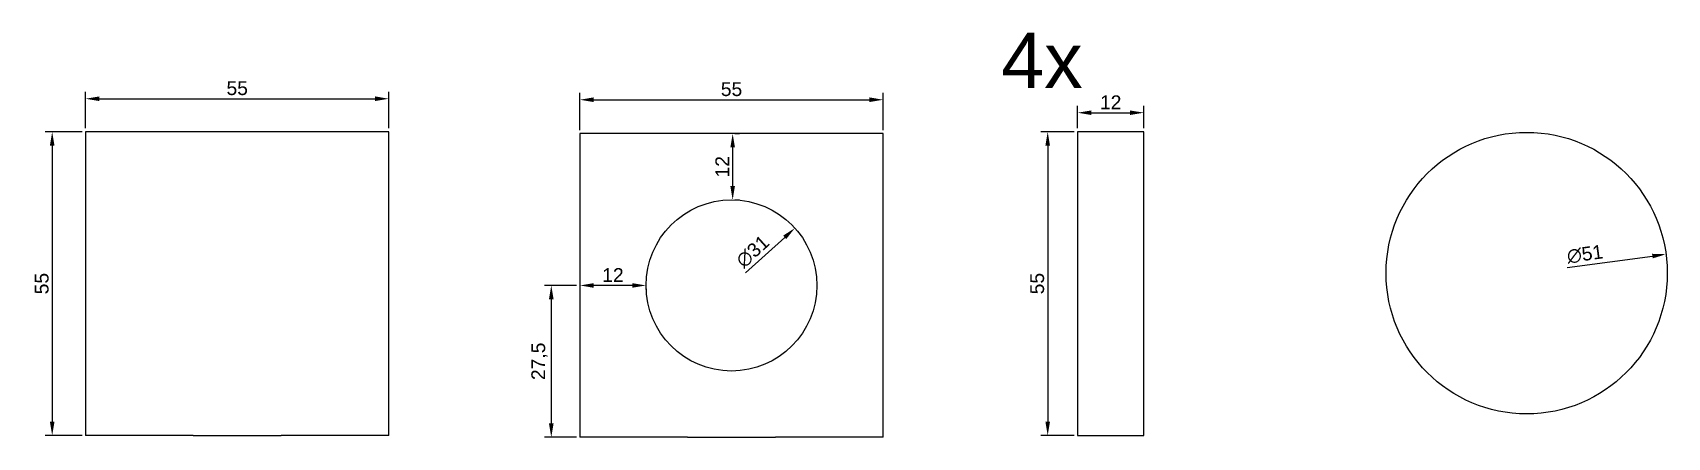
# Model space of a CAD drawing. Header units: millimetres. Extents: x 2482 to 2779, y 1745 to 1818.
import ezdxf

# ---------------------------------------------------------------- set-up
doc = ezdxf.new("R2010")
doc.units = ezdxf.units.MM
doc.styles.get("Standard").update_dxf_attribs({"font": 'arial.ttf'})
doc.dimstyles.new('ISO-25', dxfattribs={"dimtxt": 2.5, "dimasz": 2.5, "dimexe": 1.25, "dimexo": 0.625, "dimtad": 1, "dimtxsty": 'Standard', "dimcen": 2.5, "dimadec": 0, "dimazin": 0, "dimtfac": 1, "dimtmove": 0, "dimatfit": 3, "dimfxl": 1, "dimarcsym": 0})

# ---------------------------------------------------------------- blocks, each defined once
blk = doc.blocks.new('*D3')
at = {"color": 0, "lineweight": -2, "transparency": 16777216}
for p, q in [((2491.67, 1800.84), (2491.67, 1807.45)), ((2494.17, 1806.2), (2544.17, 1806.2)), ((2546.67, 1800.84), (2546.67, 1807.45))]:
    blk.add_line(p, q, dxfattribs=at)
at = {"color": 0, "transparency": 16777216}
for points in [[(2494.17, 1806.62), (2494.17, 1805.78), (2491.67, 1806.2)], [(2544.17, 1806.62), (2544.17, 1805.78), (2546.67, 1806.2)]]:
    blk.add_solid(points, dxfattribs=at)
at = {"layer": 'Defpoints', "color": 0, "transparency": 16777216}
for p in [(2546.67, 1806.2), (2491.67, 1800.21), (2546.67, 1800.21)]:
    blk.add_point(p, dxfattribs=at)
at = {"color": 0, "transparency": 16777216, "insert": (2519.17, 1808.1), "char_height": 2.5, "attachment_point": 5}
blk.add_mtext('55', dxfattribs=at)
blk = doc.blocks.new('*D7')
at = {"color": 0, "lineweight": -2, "transparency": 16777216}
for p, q in [((2491.04, 1800.21), (2484.37, 1800.21)), ((2485.62, 1797.71), (2485.62, 1747.71)), ((2491.04, 1745.21), (2484.37, 1745.21))]:
    blk.add_line(p, q, dxfattribs=at)
at = {"color": 0, "transparency": 16777216}
for points in [[(2485.2, 1797.71), (2486.03, 1797.71), (2485.62, 1800.21)], [(2485.2, 1747.71), (2486.03, 1747.71), (2485.62, 1745.21)]]:
    blk.add_solid(points, dxfattribs=at)
at = {"layer": 'Defpoints', "color": 0, "transparency": 16777216}
for p in [(2491.67, 1800.21), (2485.62, 1745.21), (2491.67, 1745.21)]:
    blk.add_point(p, dxfattribs=at)
at = {"color": 0, "transparency": 16777216, "insert": (2483.72, 1772.71), "char_height": 2.5, "attachment_point": 5, "rotation": 90}
blk.add_mtext('55', dxfattribs=at)
blk = doc.blocks.new('*D8')
at = {"color": 0, "lineweight": -2, "transparency": 16777216}
for p, q in [((2581.32, 1800.5), (2581.32, 1807.27)), ((2583.82, 1806.02), (2633.82, 1806.02)), ((2636.32, 1800.5), (2636.32, 1807.27))]:
    blk.add_line(p, q, dxfattribs=at)
at = {"color": 0, "transparency": 16777216}
for points in [[(2583.82, 1806.44), (2583.82, 1805.6), (2581.32, 1806.02)], [(2633.82, 1806.44), (2633.82, 1805.6), (2636.32, 1806.02)]]:
    blk.add_solid(points, dxfattribs=at)
at = {"layer": 'Defpoints', "color": 0, "transparency": 16777216}
for p in [(2636.32, 1806.02), (2581.32, 1799.88), (2636.32, 1799.88)]:
    blk.add_point(p, dxfattribs=at)
at = {"color": 0, "transparency": 16777216, "insert": (2608.82, 1807.92), "char_height": 2.5, "attachment_point": 5}
blk.add_mtext('55', dxfattribs=at)
blk = doc.blocks.new('*D10')
at = {"color": 0, "lineweight": -2, "transparency": 16777216}
for p, q in [((2581.32, 1771.75), (2581.32, 1771.13)), ((2590.82, 1772.38), (2583.82, 1772.38)), ((2593.32, 1771.75), (2593.32, 1771.13))]:
    blk.add_line(p, q, dxfattribs=at)
at = {"color": 0, "transparency": 16777216}
for points in [[(2583.82, 1772.79), (2583.82, 1771.96), (2581.32, 1772.38)], [(2590.82, 1772.79), (2590.82, 1771.96), (2593.32, 1772.38)]]:
    blk.add_solid(points, dxfattribs=at)
at = {"layer": 'Defpoints', "color": 0, "transparency": 16777216}
for p in [(2581.32, 1772.38), (2581.32, 1772.38), (2593.32, 1772.38)]:
    blk.add_point(p, dxfattribs=at)
at = {"color": 0, "transparency": 16777216, "insert": (2587.32, 1774.26), "char_height": 2.5, "attachment_point": 5}
blk.add_mtext('12', dxfattribs=at)
blk = doc.blocks.new('*D11')
at = {"color": 0, "lineweight": -2, "transparency": 16777216}
for p, q in [((2609.44, 1799.88), (2610.28, 1799.88)), ((2609.03, 1790.38), (2609.03, 1797.38)), ((2609.44, 1787.88), (2610.28, 1787.88))]:
    blk.add_line(p, q, dxfattribs=at)
at = {"color": 0, "transparency": 16777216}
for points in [[(2608.61, 1797.38), (2609.44, 1797.38), (2609.03, 1799.88)], [(2608.61, 1790.38), (2609.44, 1790.38), (2609.03, 1787.88)]]:
    blk.add_solid(points, dxfattribs=at)
at = {"layer": 'Defpoints', "color": 0, "transparency": 16777216}
for p in [(2608.82, 1799.88), (2609.03, 1799.88), (2608.82, 1787.88)]:
    blk.add_point(p, dxfattribs=at)
at = {"color": 0, "transparency": 16777216, "insert": (2607.15, 1793.88), "char_height": 2.5, "attachment_point": 5, "rotation": 90}
blk.add_mtext('12', dxfattribs=at)
blk = doc.blocks.new('*D13')
at = {"color": 0, "lineweight": -2, "transparency": 16777216}
blk.add_line((2611.36, 1774.68), (2618.46, 1781.09), dxfattribs=at)
at = {"color": 0, "transparency": 16777216}
blk.add_solid([(2618.18, 1781.4), (2618.74, 1780.78), (2620.32, 1782.77)], dxfattribs=at)
at = {"layer": 'Defpoints', "color": 0, "transparency": 16777216}
for p in [(2620.32, 1782.77), (2597.32, 1761.99)]:
    blk.add_point(p, dxfattribs=at)
at = {"color": 0, "transparency": 16777216, "insert": (2612.67, 1778.51), "char_height": 2.5, "attachment_point": 5, "rotation": 42.1008}
blk.add_mtext('∅31', dxfattribs=at)
blk = doc.blocks.new('*D14')
at = {"color": 0, "lineweight": -2, "transparency": 16777216}
for p, q in [((2580.69, 1772.38), (2574.88, 1772.38)), ((2576.13, 1769.88), (2576.13, 1747.38)), ((2580.69, 1744.88), (2574.88, 1744.88))]:
    blk.add_line(p, q, dxfattribs=at)
at = {"color": 0, "transparency": 16777216}
for points in [[(2575.71, 1769.88), (2576.55, 1769.88), (2576.13, 1772.38)], [(2575.71, 1747.38), (2576.55, 1747.38), (2576.13, 1744.88)]]:
    blk.add_solid(points, dxfattribs=at)
at = {"layer": 'Defpoints', "color": 0, "transparency": 16777216}
for p in [(2581.32, 1772.38), (2576.13, 1744.88), (2581.32, 1744.88)]:
    blk.add_point(p, dxfattribs=at)
at = {"color": 0, "transparency": 16777216, "insert": (2574, 1758.63), "char_height": 2.5, "attachment_point": 5, "rotation": 90}
blk.add_mtext('27,5', dxfattribs=at)
blk = doc.blocks.new('*D15')
at = {"color": 0, "lineweight": -2, "transparency": 16777216}
for p, q in [((2671.59, 1800.84), (2671.59, 1804.92)), ((2674.09, 1803.67), (2681.09, 1803.67)), ((2683.59, 1800.84), (2683.59, 1804.92))]:
    blk.add_line(p, q, dxfattribs=at)
at = {"color": 0, "transparency": 16777216}
for points in [[(2674.09, 1804.08), (2674.09, 1803.25), (2671.59, 1803.67)], [(2681.09, 1804.08), (2681.09, 1803.25), (2683.59, 1803.67)]]:
    blk.add_solid(points, dxfattribs=at)
at = {"layer": 'Defpoints', "color": 0, "transparency": 16777216}
for p in [(2683.59, 1803.67), (2671.59, 1800.21), (2683.59, 1800.21)]:
    blk.add_point(p, dxfattribs=at)
at = {"color": 0, "transparency": 16777216, "insert": (2677.59, 1805.55), "char_height": 2.5, "attachment_point": 5}
blk.add_mtext('12', dxfattribs=at)
blk = doc.blocks.new('*D16')
at = {"color": 0, "lineweight": -2, "transparency": 16777216}
for p, q in [((2670.96, 1800.21), (2664.91, 1800.21)), ((2666.16, 1797.71), (2666.16, 1747.71)), ((2670.96, 1745.21), (2664.91, 1745.21))]:
    blk.add_line(p, q, dxfattribs=at)
at = {"color": 0, "transparency": 16777216}
for points in [[(2665.75, 1797.71), (2666.58, 1797.71), (2666.16, 1800.21)], [(2665.75, 1747.71), (2666.58, 1747.71), (2666.16, 1745.21)]]:
    blk.add_solid(points, dxfattribs=at)
at = {"layer": 'Defpoints', "color": 0, "transparency": 16777216}
for p in [(2671.59, 1800.21), (2666.16, 1745.21), (2671.59, 1745.21)]:
    blk.add_point(p, dxfattribs=at)
at = {"color": 0, "transparency": 16777216, "insert": (2664.27, 1772.71), "char_height": 2.5, "attachment_point": 5, "rotation": 90}
blk.add_mtext('55', dxfattribs=at)
blk = doc.blocks.new('*D17')
at = {"color": 0, "lineweight": -2, "transparency": 16777216}
blk.add_line((2760.37, 1775.61), (2775.83, 1777.7), dxfattribs=at)
at = {"color": 0, "transparency": 16777216}
blk.add_solid([(2775.77, 1778.11), (2775.89, 1777.28), (2778.31, 1778.03)], dxfattribs=at)
at = {"layer": 'Defpoints', "color": 0, "transparency": 16777216}
for p in [(2778.31, 1778.03), (2727.77, 1771.2)]:
    blk.add_point(p, dxfattribs=at)
at = {"color": 0, "transparency": 16777216, "insert": (2763.61, 1778.03), "char_height": 2.5, "attachment_point": 5, "rotation": 7.7009}
blk.add_mtext('∅51', dxfattribs=at)

msp = doc.modelspace()

# ---------------------------------------------------------------- linework, layer by layer
at = {"color": 5}
for p, q in [((2491.67, 1800.21), (2491.67, 1745.21)), ((2546.67, 1800.21), (2491.67, 1800.21)), ((2546.67, 1745.21), (2546.67, 1800.21)), ((2581.319, 1799.877), (2581.319, 1744.877)), ((2636.319, 1799.877), (2581.319, 1799.877)), ((2636.319, 1744.877), (2636.319, 1799.877)), ((2671.587, 1800.21), (2671.587, 1745.21)), ((2683.587, 1800.21), (2671.587, 1800.21)), ((2683.587, 1745.21), (2683.587, 1800.21)), ((2511.17, 1745.21), (2491.67, 1745.21)), ((2511.17, 1745.21), (2519.17, 1745.21)), ((2519.17, 1745.21), (2527.17, 1745.21)), ((2546.67, 1745.21), (2527.17, 1745.21)), ((2600.819, 1744.877), (2581.319, 1744.877)), ((2600.819, 1744.877), (2608.819, 1744.877)), ((2608.819, 1744.877), (2616.819, 1744.877)), ((2636.319, 1744.877), (2616.819, 1744.877)), ((2671.587, 1745.21), (2683.587, 1745.21))]:
    msp.add_line(p, q, dxfattribs=at)
for centre, radius in [((2753.038, 1774.613), 25.5), ((2608.819, 1772.377), 15.5)]:
    msp.add_circle(centre, radius, dxfattribs=at)

# ---------------------------------------------------------------- texts
at = {"color": 5, "insert": (2657.751, 1818.156), "char_height": 10, "attachment_point": 1}
msp.add_mtext_dynamic_manual_height_columns('{\\C0;4x}', width=16.23499, gutter_width=12.5, heights=[0], dxfattribs=at)

# ---------------------------------------------------------------- dimensions: what is measured, and where the dimension line sits
dim = msp.add_linear_dim(base=(2546.67, 1806.199), p1=(2491.67, 1800.21), p2=(2546.67, 1800.21), dimstyle='ISO-25')
dim.commit()
dim.dimension.update_dxf_attribs({"geometry": '*D3', "text_midpoint": (2519.17, 1808.096)})
at = {"color": 0}
for base, p1, p2, picture, middle in [((2636.319, 1806.022), (2581.319, 1799.877), (2636.319, 1799.877), '*D8', (2608.819, 1807.918)), ((2683.587, 1803.668), (2671.587, 1800.21), (2683.587, 1800.21), '*D15', (2677.587, 1805.548)), ((2581.319, 1772.377), (2593.319, 1772.377), (2581.319, 1772.377), '*D10', (2587.319, 1774.257))]:
    dim = msp.add_linear_dim(base=base, p1=p1, p2=p2, dimstyle='ISO-25', dxfattribs=at)
    dim.commit()
    dim.dimension.update_dxf_attribs({"geometry": picture, "text_midpoint": middle})
for base, p1, p2, picture, middle in [((2485.617, 1745.21), (2491.67, 1800.21), (2491.67, 1745.21), '*D7', (2483.72, 1772.71)), ((2609.027, 1799.877), (2608.819, 1787.877), (2608.819, 1799.877), '*D11', (2607.146, 1793.877)), ((2666.164, 1745.21), (2671.587, 1800.21), (2671.587, 1745.21), '*D16', (2664.267, 1772.71)), ((2576.131, 1744.877), (2581.319, 1772.377), (2581.319, 1744.877), '*D14', (2574.003, 1758.627))]:
    dim = msp.add_linear_dim(base=base, p1=p1, p2=p2, angle=90, dimstyle='ISO-25', dxfattribs=at)
    dim.commit()
    dim.dimension.update_dxf_attribs({"geometry": picture, "text_midpoint": middle})
for p1, p2, picture, middle in [((2597.318, 1761.985), (2620.319, 1782.769), '*D13', (2613.987, 1777.047)), ((2727.768, 1771.196), (2778.308, 1778.03), '*D17', (2763.874, 1776.079))]:
    dim = msp.add_diameter_dim_2p(p1=p1, p2=p2, dimstyle='ISO-25', dxfattribs=at)
    dim.commit()
    dim.dimension.update_dxf_attribs({"geometry": picture, "text_midpoint": middle, "dimtype": 163})

doc.saveas('drawing.dxf')
